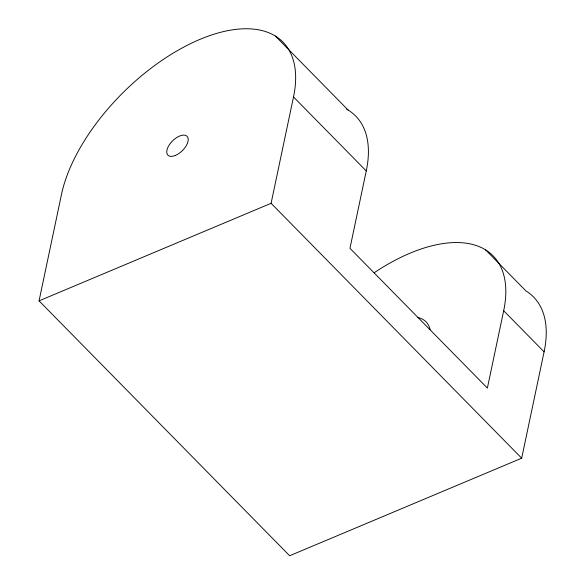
<?xml version="1.0" encoding="UTF-8"?>
<svg xmlns="http://www.w3.org/2000/svg" width="585" height="585" viewBox="0 0 585 585"><rect width="100%" height="100%" fill="white"/><g stroke="black" fill="none" stroke-linecap="round" stroke-linejoin="round"><path stroke-width="0.88" d="M485.543 249.832L525.959 290.942A147.881 76.043 -44.5 0 1 544.094 351.848L521.681 458.194L289.648 555.75L39.063 300.858L61.469 194.512A147.881 76.043 -44.5 0 1 199.902 39.392A147.881 76.043 -44.5 0 1 293.509 96.956L366.261 170.959L349.962 248.303L487.378 388.082L503.678 310.737A147.881 76.043 -44.5 0 0 374.173 272.742M39.063 300.858L271.096 203.302L293.509 96.956M275.374 36.051L348.126 110.046M503.678 310.737L544.094 351.848M271.096 203.302L521.681 458.194M417.639 317.458A53.776 27.649 -44.5 0 1 430.092 329.633M346.671 109.198A147.881 76.043 -44.5 0 1 366.261 170.959M175.449 155.405A13.44 6.91 -44.5 0 0 187.639 137.058A13.44 6.91 -44.5 0 0 169.372 144.744A13.44 6.91 -44.5 0 0 175.449 155.405"/></g></svg>
